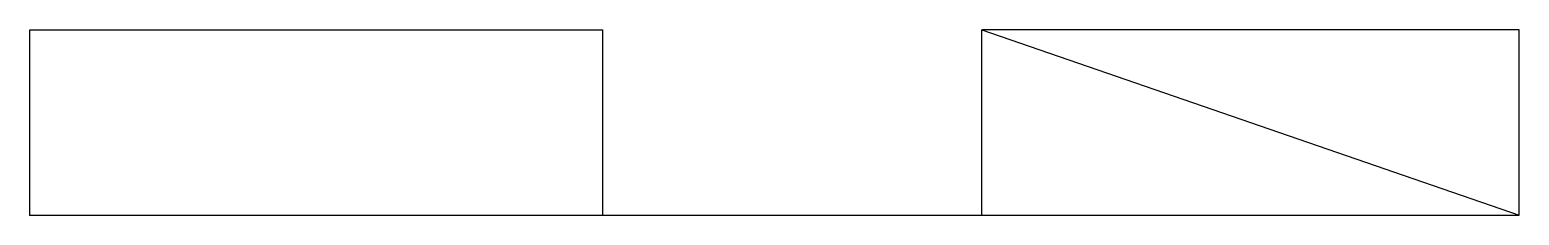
# Model space of a CAD drawing. Header units: millimetres. Extents: x 0 to 27.3, y 0 to 3.4.
import ezdxf

# ---------------------------------------------------------------- set-up
doc = ezdxf.new("R2010")
doc.units = ezdxf.units.MM
doc.layers.get('0').update_dxf_attribs({"linetype": 'CONTINUOUS'})

msp = doc.modelspace()

# ---------------------------------------------------------------- linework, layer by layer
for p, q in [((0, 0), (0, 3.4)), ((0, 3.4), (10.5, 3.4)), ((10.5, 3.4), (10.5, 0)), ((17.45, 0), (17.45, 3.4)), ((0, 0), (27.3, 0))]:
    msp.add_line(p, q)
msp.add_lwpolyline([(17.45, 3.4), (27.3, 0), (27.3, 3.4)], close=True)
msp.add_point((0, 0))

doc.saveas('drawing.dxf')
